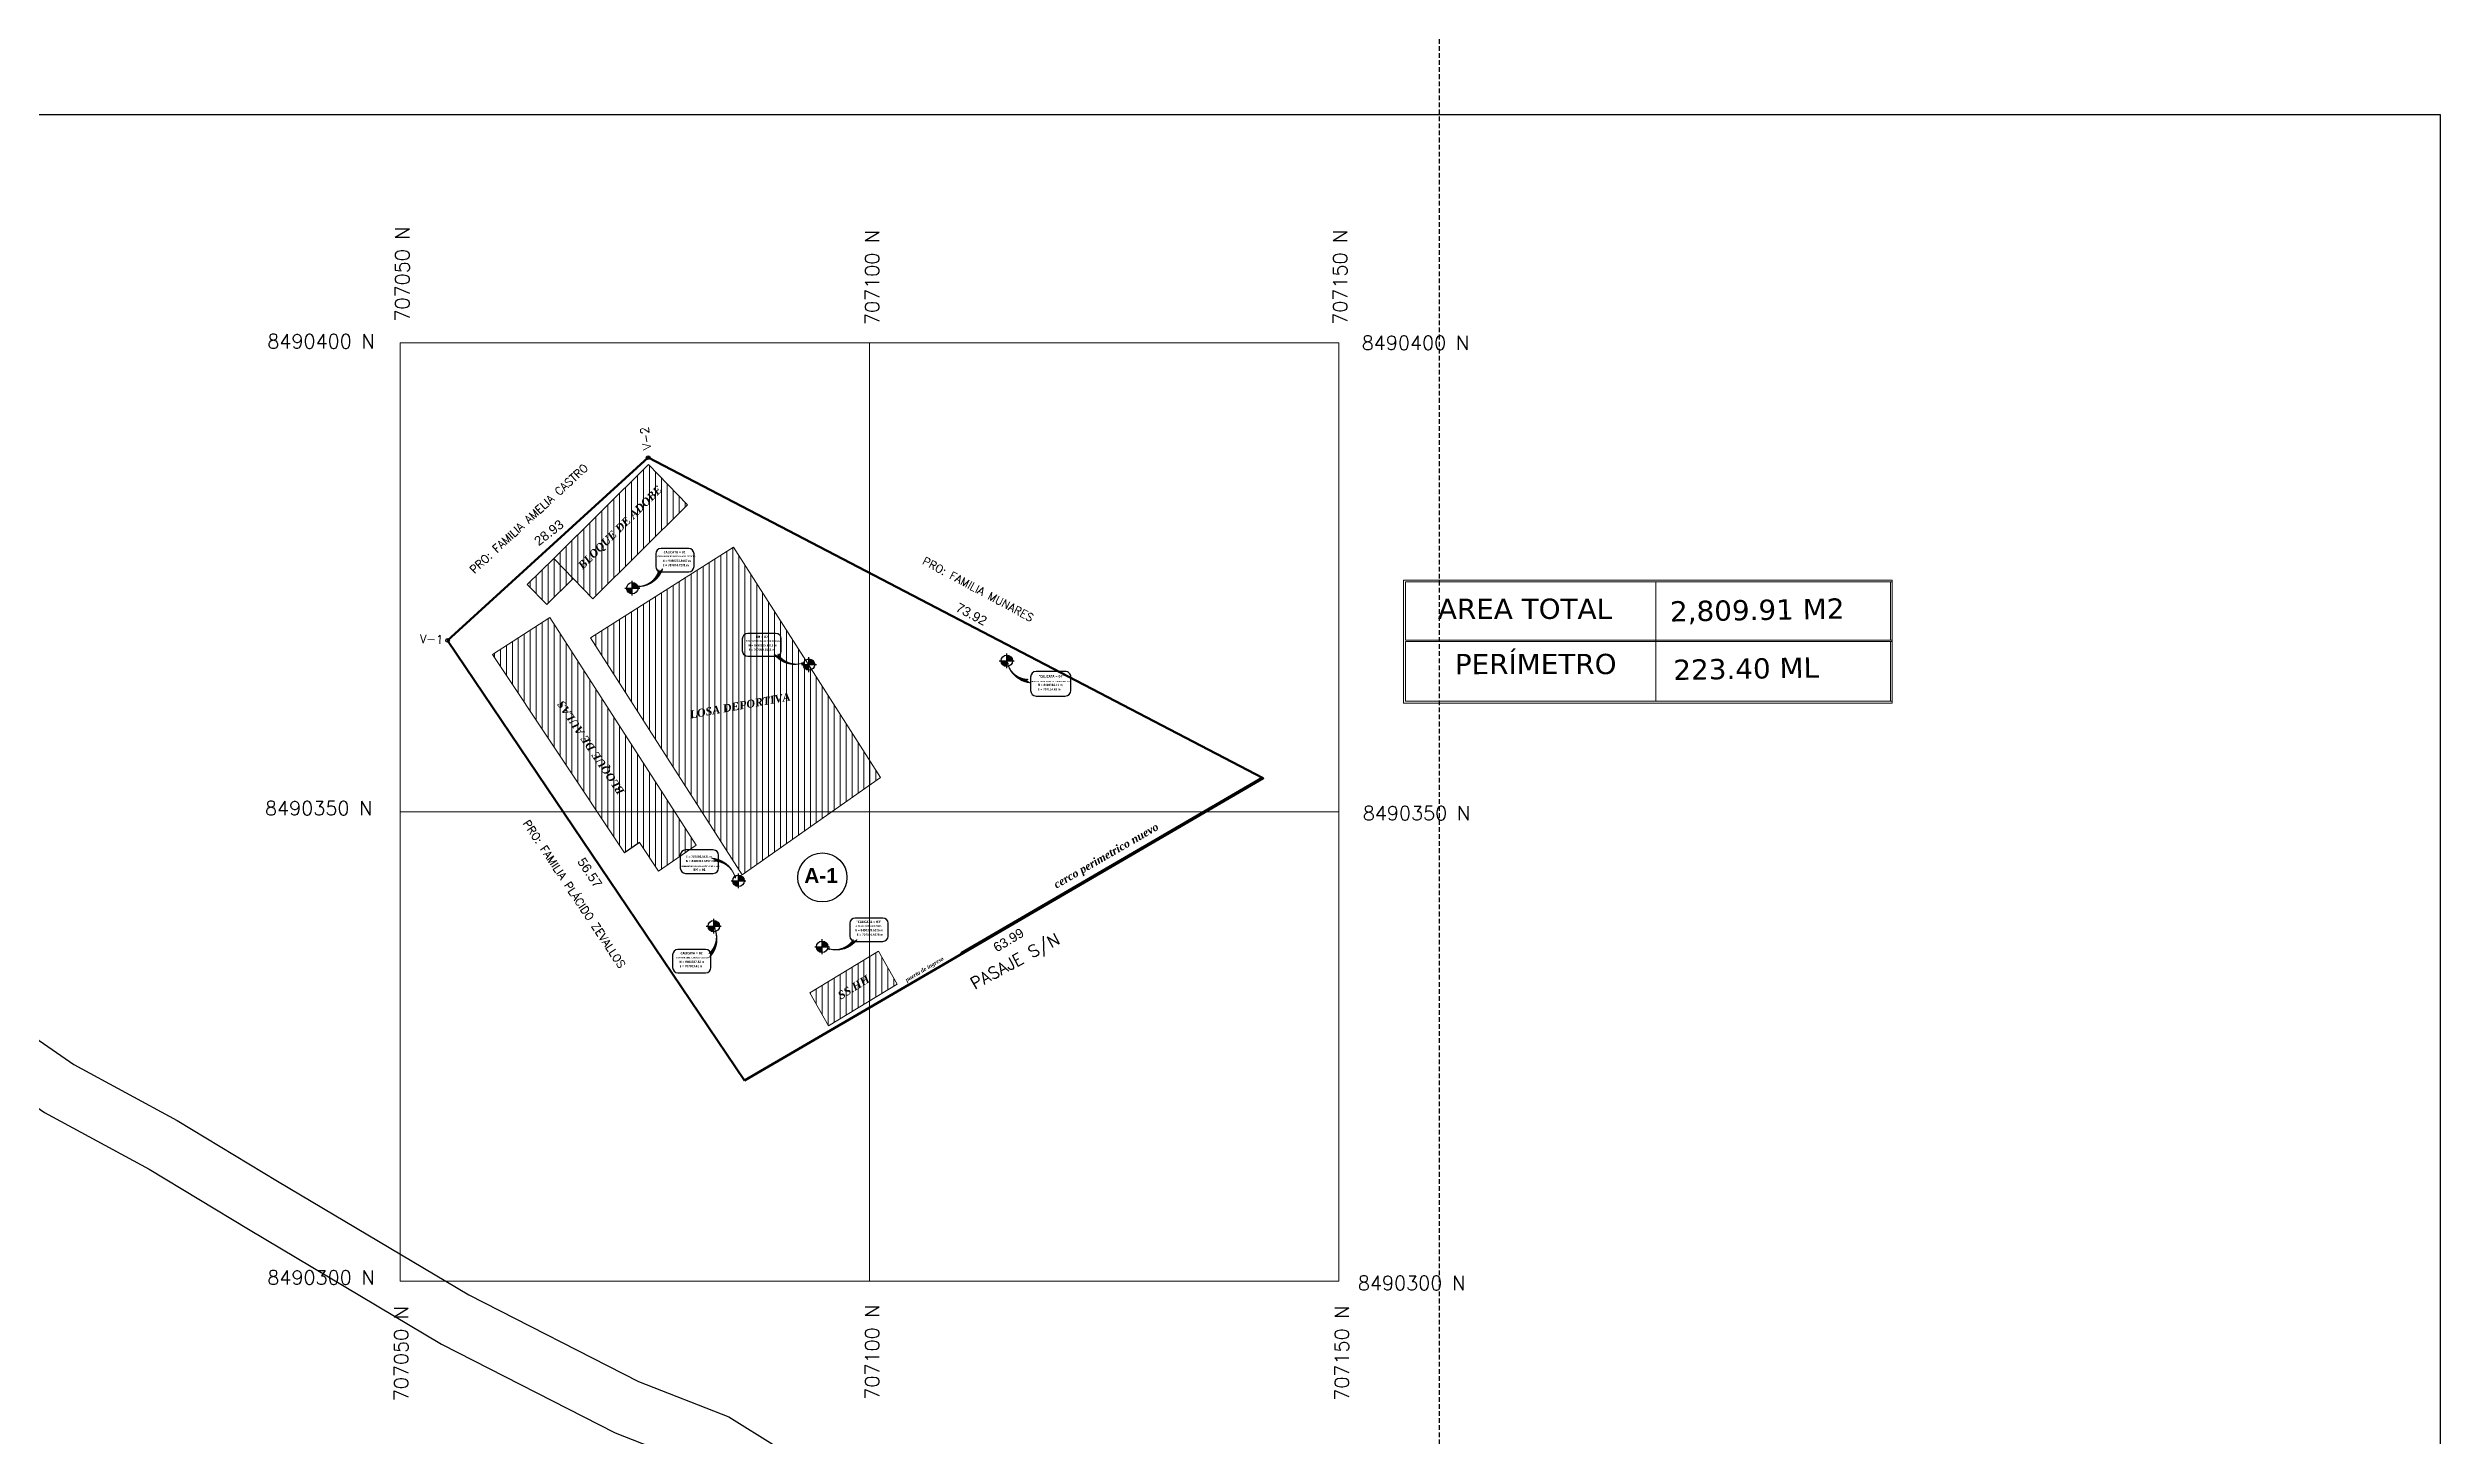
# Model space of a CAD drawing. Header units: metres. Extents: x 699753 to 708012, y 8489657 to 8490746.
# Drawn here: x 707208.4 to 707463.3, y 8490279.6 to 8490427.5 of the extents above; entities that cross this region are included whole.
import ezdxf
from ezdxf.enums import TextEntityAlignment as Align

# ---------------------------------------------------------------- set-up
doc = ezdxf.new("R2010")
doc.units = ezdxf.units.M
doc.linetypes.add('DASHED', pattern=[0.75, 0.5, -0.25])
for name, color, linetype, lineweight in [('1-blanco', 7, 'Continuous', 25), ('A-ACOTACION', 7, 'Continuous', 9), ('auxiliar', 1, 'Continuous', 9), ('BLOQUES', 7, 'Continuous', 60), ('detalles', 84, 'Continuous', 25), ('V-INTEREG', 5, 'Continuous', 5)]:
    doc.layers.add(name, color=color, linetype=linetype, lineweight=lineweight)
for name, color, linetype in [('C-ANNO-MATC-TEXT', 150, 'Continuous'), ('C-HYDR-CTCH-HDPT', 2, 'Continuous'), ('C-PROP-BRNG', 92, 'Continuous'), ('C-ROAD-PROF', 1, 'DASHED'), ('C-ROAD-TEXT', 11, 'Continuous'), ('C-SSWR-PIPE-PATT', 7, 'Continuous'), ('C-STRM-STRC', 170, 'Continuous'), ('CALLES', 7, 'Continuous')]:
    doc.layers.add(name, color=color, linetype=linetype)
doc.styles.add('COTAS', font='arial.ttf')
doc.styles.add('MtXpl_Palatino_Linot', font='')
doc.styles.add('MtXpl_Verdana', font='')
doc.styles.add('ROMANT', font='romant.shx')
doc.styles.get("Standard").update_dxf_attribs({"font": 'simplex.shx'})
doc.styles.get('MtXpl_Palatino_Linot').set_extended_font_data('Palatino Linotype', italic=True, bold=True)
doc.styles.get('MtXpl_Verdana').set_extended_font_data('Verdana', bold=True)
pattern_1 = [(90, (197.4239448278677, 188.3334505185485), (-0.6350000000000001, 0), [])]

# ---------------------------------------------------------------- blocks, each defined once
blk = doc.blocks.new('bm')
for p, q in [((-0.1299999999999954, 0), (0.1299999999999954, 0)), ((0, -0.1299999999999954), (0, 0.1299999999999954))]:
    blk.add_line(p, q)
at = {"const_width": 0.0999999999999544}
for points in [[(-0.0499999999999794, 0, 0.414213562373095), (-1.8e-15, -0.0499999999999776, 1)], [(0.0499999999999759, 0, 0.414213562373095), (-1.8e-15, 0.0499999999999776, 1)]]:
    blk.add_lwpolyline(points, format="xyb", dxfattribs=at)
blk.add_circle((0, 0), 0.1)

msp = doc.modelspace()

# ---------------------------------------------------------------- hatches: boundary and pattern name
at = {"layer": 'BLOQUES', "lineweight": 0}
h = msp.add_hatch(dxfattribs=at)
h.set_pattern_fill('ANSI31', color=256, scale=0.2, angle=45)
h.set_pattern_definition(pattern_1)
h.paths.add_polyline_path([(707276.5351034035, 8490378.76536357), (707266.4336263421, 8490368.74259262), (707262.2736288789, 8490373.047829328), (707272.3751059403, 8490383.070600279)])
h.paths.add_polyline_path([(707265.5488308156, 8490371.225735705), (707274.5012832746, 8490380.104540655), (707273.3018203306, 8490381.31395285), (707264.3493678715, 8490372.435147898)], flags=24)
h = msp.add_hatch(dxfattribs=at)
h.set_pattern_fill('ANSI31', color=256, scale=0.2, angle=45)
h.set_pattern_definition(pattern_1)
h.paths.add_polyline_path([(707266.17782928, 8490364.59498684), (707282.3459961009, 8490339.311009806), (707297.0887031085, 8490349.709969904), (707281.4350561961, 8490374.257434707)])
h.paths.add_polyline_path([(707276.6760611926, 8490355.69007372), (707287.9211581687, 8490357.738192376), (707287.6834458958, 8490359.043340176), (707276.4383489197, 8490356.995221518)], flags=24)
h.paths.add_polyline_path([(707270.4682050853, 8490348.297754906), (707263.5916434164, 8490358.540805435), (707262.177430711, 8490357.591388963), (707269.0539923798, 8490347.348338434)], flags=24)
h.paths.add_polyline_path([(707265.5488308156, 8490371.225735705), (707274.5012832746, 8490380.104540655), (707273.3018203306, 8490381.31395285), (707264.3493678715, 8490372.435147898)], flags=24)
h = msp.add_hatch(dxfattribs=at)
h.set_pattern_fill('ANSI31', color=256, scale=0.2, angle=45)
h.set_pattern_definition(pattern_1)
h.paths.add_polyline_path([(707264.3446995082, 8490370.904450785), (707261.5321781873, 8490368.139177851), (707259.4426497563, 8490370.26440867), (707262.273628878, 8490373.047829328)])
h = msp.add_hatch(dxfattribs=at)
h.set_pattern_fill('ANSI31', color=256, scale=0.2, angle=45)
h.set_pattern_definition(pattern_1)
h.paths.add_polyline_path([(707277.4413244813, 8490342.48217888), (707273.4164727009, 8490339.70394344), (707271.3878708902, 8490342.755832365), (707269.7895714506, 8490341.652573813), (707255.7301166034, 8490362.804036018), (707261.8479575585, 8490366.74776548)])
h.paths.add_polyline_path([(707276.6760611926, 8490355.69007372), (707287.9211581687, 8490357.738192376), (707287.6834458958, 8490359.043340176), (707276.4383489197, 8490356.995221518)], flags=24)
h.paths.add_polyline_path([(707270.4682050853, 8490348.297754906), (707263.5916434164, 8490358.540805435), (707262.177430711, 8490357.591388963), (707269.0539923798, 8490347.348338434)], flags=24)
h = msp.add_hatch(dxfattribs=at)
h.set_pattern_fill('ANSI31', color=256, scale=0.2, angle=45)
h.set_pattern_definition(pattern_1)
h.paths.add_polyline_path([(707298.849242032, 8490327.664800733), (707296.8559611994, 8490331.179091776), (707289.5679798233, 8490326.752898438), (707291.561260656, 8490323.238607395)])
h.paths.add_polyline_path([(707292.8141559222, 8490325.680095948), (707296.2723742464, 8490327.823620066), (707295.5739331864, 8490328.95043812), (707292.1157148622, 8490326.806913998)], flags=24)
at = {"layer": 'V-INTEREG', "lineweight": 0}
h = msp.add_hatch(dxfattribs=at)
h.set_pattern_fill('ANSI31', color=8, scale=0.02719116210937498, angle=-193.6889750120154, style=0)
h.set_pattern_definition([(211.3110249879845, (707272.0614381102, 8490366.265792692), (0.00176634985211357, -0.00290387623933071), [])])
edge = h.paths.add_edge_path()
edge.add_line((707273.872516511, 8490371.95808877), (707273.5791113671, 8490371.604350215))
edge.add_line((707273.5791113665, 8490371.604350215), (707273.4726796867, 8490371.833601648))
edge.add_arc((707271.2213203488, 8490372.365820512), 2.313412152875102, 273.12698591158806, 346.69951630922736, ccw=False)
edge.add_arc((707271.2510827156, 8490372.8107996), 2.756633981454743, 272.0047224712358, 341.981115036018)
h.paths.add_polyline_path([(707271.4037721625, 8490370.130298728), (707271.3475149239, 8490370.055852825), (707271.4265289074, 8490369.992058353), (707271.1512751542, 8490370.027912484)])
h = msp.add_hatch(dxfattribs=at)
h.set_pattern_fill('ANSI31', color=8, scale=0.02719116210937499, angle=-212.683187172237, style=0)
h.set_pattern_definition([(192.3168128277628, (707289.6235321324, 8490358.05728653), (0.0007250424148162859, -0.003320662962441155), [])])
edge = h.paths.add_edge_path()
edge.add_line((707285.7395571071, 8490362.850188922), (707286.1321189903, 8490362.611206261))
edge.add_line((707286.1321189908, 8490362.611206263), (707286.1581405515, 8490362.86261589))
edge.add_arc((707288.1136939788, 8490364.09861208), 2.313412152875103, 212.2946958509943, 285.8672262486335)
edge.add_arc((707287.9407236112, 8490364.50967587), 2.756633981454744, 217.0130971242036, 286.98948968898577, ccw=False)
h.paths.add_polyline_path([(707288.6687775758, 8490361.925428122), (707288.7462017947, 8490361.873345882), (707288.6922533625, 8490361.787308035), (707288.9408504117, 8490361.910797527)])
h = msp.add_hatch(dxfattribs=at)
h.set_pattern_fill('ANSI31', color=8, scale=0.02719116210937498, angle=-73.51655647217491, style=0)
h.set_pattern_definition([(331.4834435278249, (707315.2196764187, 8490367.646657715), (0.00162267572296992, 0.002986538550143819), [])])
edge = h.paths.add_edge_path()
edge.add_line((707313.0392376971, 8490359.791859338), (707312.629958202, 8490360.000923537))
edge.add_line((707312.6299582007, 8490360.000923537), (707312.830430128, 8490360.154855108))
edge.add_arc((707312.8580957954, 8490362.468101831), 2.313412152875102, 195.7422636452054, 269.3147940428447, ccw=False)
edge.add_arc((707313.2988326517, 8490362.536242943), 2.756633981454743, 194.6200002048532, 264.5963927696354)
h.paths.add_polyline_path([(707310.7163908337, 8490361.801808977), (707310.6314553875, 8490361.840448841), (707310.586457931, 8490361.749409437), (707310.5613301205, 8490362.025848836)])
h = msp.add_hatch(dxfattribs=at)
h.set_pattern_fill('ANSI31', color=8, scale=0.02719116210937499, angle=-156.3891901536517, style=0)
h.set_pattern_definition([(248.6108098463481, (707285.2280629805, 8490336.8332458), (0.003164795127592839, -0.001239580902472978), [])])
edge = h.paths.add_edge_path()
edge.add_line((707279.0855262863, 8490341.102261413), (707279.5021799917, 8490340.908309786))
edge.add_line((707279.502179992, 8490340.908309784), (707279.3074735181, 8490340.747147407))
edge.add_arc((707279.3644516232, 8490338.434437033), 2.313412152875103, 17.838776732781184, 91.41130713042048, ccw=False)
edge.add_arc((707278.9265025851, 8490338.350218104), 2.756633981454744, 16.71651329242898, 86.69290585721119)
h.paths.add_polyline_path([(707281.4803480558, 8490339.178633645), (707281.5666402072, 8490339.143126829), (707281.608277056, 8490339.235751431), (707281.6435010001, 8490338.960416324)])
h = msp.add_hatch(dxfattribs=at)
h.set_pattern_fill('ANSI31', color=8, scale=0.02719116210937498, angle=-113.9046167691254, style=0)
h.set_pattern_definition([(291.0953832308744, (707283.022504777, 8490335.103967948), (0.003171109934783626, 0.001223335928895936), [])])
edge = h.paths.add_edge_path()
edge.add_line((707278.8785062425, 8490330.53401702), (707279.0547780404, 8490330.958452879))
edge.add_line((707279.0547780397, 8490330.95845288), (707278.80234223, 8490330.945800427))
edge.add_arc((707277.2823759245, 8490332.68981253), 2.313412152875102, 311.0732662541058, 384.6457966517451)
edge.add_arc((707276.9025256105, 8490332.45613342), 2.756633981454743, 315.79166752731516, 385.76806009209736, ccw=False)
h.paths.add_polyline_path([(707279.345387432, 8490333.57005672), (707279.3850433652, 8490333.654522547), (707279.4783067286, 8490333.614336865), (707279.3183239114, 8490333.841175234)])
h = msp.add_hatch(dxfattribs=at)
h.set_pattern_fill('ANSI31', color=8, scale=0.02719116210937499, angle=-212.683187172237, style=0)
h.set_pattern_definition([(192.3168128277628, (707290.8331052165, 8490327.620692847), (0.0007250424148162859, -0.003320662962441155), [])])
edge = h.paths.add_edge_path()
edge.add_line((707294.598259669, 8490332.413595239), (707294.2056977858, 8490332.174612578))
edge.add_line((707294.2056977854, 8490332.17461258), (707294.1796762246, 8490332.426022207))
edge.add_arc((707292.2241227974, 8490333.662018396), 2.313412152875103, 254.1327737513665, 327.70530414900577, ccw=False)
edge.add_arc((707292.397093165, 8490334.073082186), 2.756633981454744, 253.0105103110142, 322.9869028757964)
h.paths.add_polyline_path([(707291.6690392003, 8490331.488834439), (707291.5916149814, 8490331.436752198), (707291.6455634136, 8490331.350714352), (707291.3969663645, 8490331.474203844)])

# ---------------------------------------------------------------- linework, layer by layer
msp.add_line((707271.3878708902, 8490342.755832365), (707269.7895714502, 8490341.652573813))
msp.add_circle((707290.8928287366, 8490339.041921386), 2.616451246475814)
at = {"layer": '1-blanco', "linetype": 'Continuous', "lineweight": 9}
for p, q in [((707352.8315120764, 8490357.635364978), (707352.8315120763, 8490370.73883159)), ((707352.8315120763, 8490370.73883159), (707404.8963272143, 8490370.73883159)), ((707353.0314550842, 8490364.326311847), (707353.0314550842, 8490370.538888585)), ((707353.0314550842, 8490370.538888585), (707404.8963272143, 8490370.538888585)), ((707379.6995832915, 8490370.538888585), (707379.6995832915, 8490357.820571113)), ((707404.6963842064, 8490370.538888585), (707404.6963842064, 8490364.326311847)), ((707404.8963272143, 8490370.73883159), (707404.8963272143, 8490357.635364978)), ((707404.8963272143, 8490364.326311847), (707353.0314550842, 8490364.326311847)), ((707353.0314550842, 8490357.820571113), (707353.0314550842, 8490364.179729851)), ((707353.0314550842, 8490364.179729851), (707404.8963272143, 8490364.179729851)), ((707404.6963842064, 8490364.179729851), (707404.6963842064, 8490357.820571113)), ((707404.8963272143, 8490357.635364976), (707352.8315120763, 8490357.635364976)), ((707404.8963272143, 8490357.820571113), (707353.0314550843, 8490357.820571113))]:
    msp.add_line(p, q, dxfattribs=at)
at = {"layer": 'A-ACOTACION', "lineweight": 30, "flags": 128}
msp.add_lwpolyline([(706943.0804968538, 8490420.351417856), (707463.280496853, 8490420.351417856), (707463.280496853, 8490037.851417856), (706943.0804968538, 8490037.851417856), (706943.0804968538, 8490420.351417856)], dxfattribs=at)
at = {"layer": 'BLOQUES', "lineweight": 0, "flags": 128}
for points in [[(707276.5351034035, 8490378.76536357), (707266.4336263421, 8490368.74259262), (707262.2736288789, 8490373.047829328), (707272.3751059403, 8490383.070600279)], [(707266.17782928, 8490364.59498684), (707282.3459961009, 8490339.311009806), (707297.0887031085, 8490349.709969904), (707281.4350561961, 8490374.257434707)], [(707264.3446995082, 8490370.904450785), (707261.5321781873, 8490368.139177851), (707259.4426497563, 8490370.26440867), (707262.273628878, 8490373.047829328)], [(707298.849242032, 8490327.664800733), (707296.8559611994, 8490331.179091776), (707289.5679798233, 8490326.752898438), (707291.561260656, 8490323.238607395)]]:
    msp.add_lwpolyline(points, close=True, dxfattribs=at)
msp.add_lwpolyline([(707277.4413244813, 8490342.48217888), (707273.4164727009, 8490339.70394344), (707271.3878708902, 8490342.755832365), (707269.7895714506, 8490341.652573813), (707255.7301166034, 8490362.804036018), (707261.8479575585, 8490366.74776548), (707277.4413244813, 8490342.48217888)], dxfattribs=at)
at = {"layer": 'BLOQUES', "lineweight": 35, "flags": 128}
msp.add_lwpolyline([(707305.6304918868, 8490331.002762526), (707337.71099968, 8490349.693355056), (707337.8682186945, 8490349.611351946), (707305.7061026298, 8490330.873213172)], close=True, dxfattribs=at)
at = {"layer": 'C-ANNO-MATC-TEXT', "lineweight": 9}
for p, q in [((707245.9087726374, 8490396.022213014), (707345.9087726374, 8490396.022213014)), ((707245.9087726375, 8490296.022213014), (707245.9087726375, 8490396.022213014)), ((707295.9087726374, 8490296.022213014), (707295.9087726374, 8490396.022213014)), ((707345.9087726374, 8490296.022213014), (707345.9087726374, 8490396.022213014)), ((707245.9087726375, 8490346.022213014), (707345.9087726374, 8490346.022213014)), ((707245.9087726375, 8490296.022213014), (707345.9087726375, 8490296.022213014))]:
    msp.add_line(p, q, dxfattribs=at)
at = {"layer": 'C-HYDR-CTCH-HDPT', "flags": 128}
for points in [[(707180.0001788957, 8490336.275683274), (707190.3205302041, 8490331.773791824), (707201.8656948481, 8490325.51378314), (707211.1341857692, 8490319.102413207), (707222.1408631372, 8490313.141701618), (707232.8421300374, 8490306.679699546), (707253.2039002404, 8490294.539834293), (707271.2824480082, 8490285.324864894), (707280.9316964842, 8490281.538180754), (707295.9548585267, 8490272.168719584), (707306.3649040937, 8490265.576856097), (707325.9205804437, 8490251.189591864), (707335.6994599596, 8490243.148240054), (707355.323037557, 8490229.075302148)], [(707180.0001788958, 8490330.299522124), (707187.5277926505, 8490326.462816125), (707198.719821957, 8490320.394284165), (707207.9895848369, 8490313.982034368), (707219.1598448611, 8490307.932733916), (707229.7550491686, 8490301.534778157), (707250.3020397327, 8490289.284482906), (707268.8182932084, 8490279.84640683), (707278.2254474114, 8490276.154728489), (707292.7623099957, 8490267.088556591), (707302.9780063783, 8490260.619759165), (707322.2346336346, 8490246.452507691), (707332.0416953742, 8490238.387981122), (707351.8263853025, 8490224.199502418)]]:
    msp.add_lwpolyline(points, dxfattribs=at)
at = {"layer": 'C-ROAD-PROF', "lineweight": 30}
msp.add_lwpolyline([(706717.649782453, 8490744.896374749), (707356.6101685805, 8490744.896374749), (707356.6101685805, 8490036.712783117), (706717.649782453, 8490036.712783117)], close=True, dxfattribs=at)
at = {"layer": 'C-ROAD-TEXT', "color": 4, "linetype": 'Continuous', "lineweight": -3}
for points, elevation in [([(707273.1357932081, 8490373.538813658), (707273.135793208, 8490372.180885931, 0.4142135622399479), (707273.7022410288, 8490371.614438113), (707276.6537232951, 8490371.614438113, 0.4142135619266923), (707277.2201711158, 8490372.180885937), (707277.2201711156, 8490373.538813656, 0.4142135622399477), (707276.6537232952, 8490374.105261477), (707273.7022410289, 8490374.105261477, 0.4142135619266921)], -3505.372), ([(707286.4771685313, 8490364.519956091), (707286.4771685314, 8490363.162028367, -0.4142135622399479), (707285.9107207106, 8490362.595580546), (707282.9592384443, 8490362.595580546, -0.4142135619266923), (707282.3927906236, 8490363.16202837), (707282.3927906238, 8490364.51995609, -0.4142135622399477), (707282.9592384442, 8490365.086403912), (707285.9107207105, 8490365.086403912, -0.4142135619266921)], -507.0899999999997), ([(707313.0778304789, 8490360.397525989), (707313.0778304788, 8490358.971701877, 0.4142135622399479), (707313.6726006906, 8490358.376931667), (707316.7716570701, 8490358.376931667, 0.4142135619266923), (707317.3664272819, 8490358.971701883), (707317.3664272818, 8490360.397525985, 0.4142135622399477), (707316.7716570704, 8490360.992296198), (707313.6726006907, 8490360.992296198, 0.4142135619266921)], -177.8795954852337), ([(707279.837511702, 8490340.044096647), (707279.8375117021, 8490341.402024372, 0.4142135622399479), (707279.2710638813, 8490341.968472192), (707276.3195816152, 8490341.968472192, 0.4142135619266923), (707275.7531337944, 8490341.402024368), (707275.7531337946, 8490340.04409665, 0.4142135622399477), (707276.319581615, 8490339.477648828), (707279.2710638812, 8490339.477648828, 0.4142135619266921)], -507.0509999999999), ([(707293.8136434844, 8490334.151710242), (707293.8136434841, 8490332.793782517, 0.4142135622399479), (707294.3800913049, 8490332.227334697), (707297.3315735711, 8490332.227334697, 0.4142135619266923), (707297.8980213918, 8490332.793782521), (707297.8980213917, 8490334.151710242, 0.4142135622399477), (707297.3315735713, 8490334.718158063), (707294.3800913051, 8490334.718158063, 0.4142135619266921)], -520.508854992968)]:
    msp.add_lwpolyline(points, format="xyb", close=True, dxfattribs=dict(at, elevation=elevation))
msp.add_lwpolyline([(707274.9345008853, 8490330.798513064), (707274.9345008852, 8490329.44058534, 0.4142135622399479), (707275.500948706, 8490328.87413752), (707278.4524309721, 8490328.87413752, 0.4142135619266923), (707279.0188787929, 8490329.440585345), (707279.0188787928, 8490330.798513062, 0.4142135622399477), (707278.4524309722, 8490331.364960885), (707275.5009487061, 8490331.364960885, 0.4142135619266921)], format="xyb", close=True, dxfattribs=at)
at = {"layer": 'C-SSWR-PIPE-PATT'}
for centre in [(707272.3281576387, 8490383.796076575), (707250.9591005747, 8490364.300725715), (707250.9591005747, 8490364.300725715)]:
    msp.add_circle(centre, 0.1964346208808201, dxfattribs=at)
at = {"layer": 'C-STRM-STRC', "lineweight": 50, "flags": 128}
msp.add_lwpolyline([(707282.580764458, 8490317.400038905), (707250.9591005747, 8490364.300725715), (707272.3281576387, 8490383.796076575), (707337.8682186939, 8490349.611351946), (707282.580764462, 8490317.400038902)], dxfattribs=at)

# ---------------------------------------------------------------- block references
at = {"layer": 'detalles', "linetype": 'Continuous', "xscale": 6.096, "yscale": 6.096, "zscale": 6.096}
for p in [(707270.6367283873, 8490369.869062476), (707289.464121846, 8490361.727459319, 2998.282), (707310.5380198355, 8490362.127765296), (707281.9507203191, 8490338.682088463, 2998.321), (707279.3158191706, 8490333.843089757), (707290.8663644905, 8490331.654999629)]:
    msp.add_blockref('bm', p, dxfattribs=at)

# ---------------------------------------------------------------- texts
at = {"attachment_point": 5, "style": 'COTAS'}
for s, insert, char_height, rotation in [('28.93', (707261.7529958013, 8490375.78984555), 0.9999999999999999, 37.70112793849443), ('73.92', (707306.7804262175, 8490367.095533015), 0.9999999999999998, 331.75936050168065), ('56.57', (707266.1065740848, 8490339.541595623), 0.9999999999999998, 303.58729015049056), ('63.99', (707310.7347901524, 8490332.363714527), 0.9999999999999999, 31.074811533382668)]:
    msp.add_mtext(s, dxfattribs=dict(at, insert=insert, char_height=char_height, rotation=rotation))
at = {"layer": '1-blanco', "linetype": 'Continuous', "lineweight": 9, "char_height": 2.161413477626579, "attachment_point": 1}
for s, insert, width, rotation in [('{\\fVerdana|b0|i0|c0|p34;AREA TOTAL}', (707356.4767571129, 8490368.761624778), 19.29716616220524, 0.00012558579224553062), ('{\\fVerdana|b0|i0|c0|p34;2,809.91 M2}', (707381.1917282883, 8490368.47429913), 38.40369131151309, 1.000000000000001), ('{\\fVerdana|b0|i0|c0|p34;PERÍMETRO}', (707358.2866879811, 8490362.869068667), 5.652462815210337, 0.029713902582189446), ('{\\fVerdana|b0|i0|c0|p34;223.40 ML}', (707381.5490429807, 8490362.243751835), 20.84952588652353, 1.000000000000001)]:
    msp.add_mtext(s, dxfattribs=dict(at, insert=insert, width=width, rotation=rotation))
at = {"layer": '1-blanco', "linetype": 'Continuous', "lineweight": 9, "insert": (707290.7525810743, 8490338.446349818), "char_height": 1.592524799999998, "attachment_point": 8, "rotation": 0.014456127692610614}
msp.add_mtext('{\\fArial|b1|i0|c0|p34;A-1}', dxfattribs=at)
at = {"layer": 'auxiliar', "char_height": 0.9000000000000001, "attachment_point": 5}
for s, insert, rotation in [('\\A1;V-2', (707272.0662114248, 8490385.84082325), 97.68050996239508), ('\\A1;V-1', (707249.2489008808, 8490364.437694866), 357.7153293127277)]:
    msp.add_mtext(s, dxfattribs=dict(at, insert=insert, rotation=rotation))
at = {"layer": 'BLOQUES', "lineweight": 25, "char_height": 1.5, "attachment_point": 5, "rotation": 90}
for s, insert in [('707050 N', (707246.1328943528, 8490403.372624252)), ('707100 N', (707296.1962332248, 8490403.001158467)), ('707150 N', (707346.0721945998, 8490403.028198197)), ('707050 N', (707246.0046386853, 8490288.292476287)), ('707100 N', (707296.1920161833, 8490288.456227768)), ('707150 N', (707346.2553550553, 8490288.345610682))]:
    msp.add_mtext(s, dxfattribs=dict(at, insert=insert))
at = {"layer": 'BLOQUES', "lineweight": 25, "char_height": 1.5, "attachment_point": 5}
for s, insert in [('8490400 N', (707237.4682227921, 8490396.188102778)), ('8490400 N', (707354.0864572775, 8490396.014226459)), ('8490350 N', (707237.2205162008, 8490346.41995115)), ('8490350 N', (707354.1973003041, 8490345.887631351)), ('8490300 N', (707237.4659543313, 8490296.389224183)), ('8490300 N', (707353.6747546064, 8490295.81142847))]:
    msp.add_mtext(s, dxfattribs=dict(at, insert=insert))
at = {"layer": 'C-PROP-BRNG', "color": 42, "style": 'MtXpl_Palatino_Linot'}
for s, rotation, p in [('BLOQUE DE ADOBE', 44.76335559612665, (707265.3551052058, 8490371.824219372)), ('LOSA DEPORTIVA', 10.32238204329232, (707276.8492525138, 8490355.973102348)), ('BLOQUE DE AULAS', 123.8750114312902, (707269.8439018917, 8490348.220567884)), ('SS.HH', 31.79207590052937, (707292.8720054183, 8490326.006161088))]:
    msp.add_text(s, height=0.84375, rotation=rotation, dxfattribs=at).set_placement(p)
at = {"layer": 'C-PROP-BRNG', "color": 0, "style": 'MtXpl_Palatino_Linot'}
for s, height, rotation, p in [('cerco perimetrico nuevo', 0.84375, 30.06997732905705, (707315.8462485317, 8490337.847431336)), ('puerta de ingreso', 0.421875, 30.84431248891635, (707299.8966708793, 8490327.905338313, -1497.5))]:
    msp.add_text(s, height=height, rotation=rotation, dxfattribs=at).set_placement(p)
at = {"layer": 'C-ROAD-TEXT', "color": 6, "style": 'MtXpl_Verdana', "width": 0.75}
for s, height, p in [('CALICATA = 01', 0.2578125, (707273.9816815989, 8490373.58146298, -3568.753375)), ('ENTRE EL BLOQUE DE ADOBE Y LA LOSA  DEPORTIVA', 0.1309132812288613, (707273.1570834974, 8490373.203797568, -3438.277725035158)), ('N = 9490373.8467 m', 0.234375, (707273.8795897453, 8490372.677076101, -3505.372)), ('E = 707074.7281 m', 0.234375, (707273.8831489619, 8490372.20984942, -3505.372)), ('"INICIO DEL TALUD DETRAS DEL CERCO PERIMETRICO"', 0.1309132812288613, (707313.1041347412, 8490359.862193603, -26.83770998593673)), ('N = 8490366.11 m', 0.234375, (707313.8479312784, 8490359.444422903, -26.83770998593673)), ('E = 707114.63 m', 0.234375, (707313.8514904949, 8490358.97719622, -26.83770998593673)), ('"CALICATA = 04"', 0.2578125, (707313.950023132, 8490360.34880978, -90.21908498593689)), ('N = 8490335.6326 m', 0.234375, (707294.3640056916, 8490333.296417873, -520.508854992968)), ('AL PIE DEL MONTÍCULO DE TIERRA ', 0.1309132812288613, (707294.4377465907, 8490333.791586053, -453.4145800281261)), ('"CALICATA = 03"', 0.2578125, (707294.5324207125, 8490334.188743643, -583.8902299929681)), ('E = 707094.9578 m', 0.234375, (707294.5674483711, 8490332.829191193, -520.508854992968)), ('EN LA PARTE LIBRE AL COSTADO DE LA LOSA ', 0.1309132812288613, (707275.281227809, 8490330.418625835, 67.09427496484182)), ('CALICATA = 02', 0.2578125, (707275.7803892761, 8490330.841162385, -63.38137500000016)), ('N = 8490337.82 m', 0.234375, (707275.6782974225, 8490329.93677551)), ('E = 707083.41 m', 0.234375, (707275.681856639, 8490329.469548827))]:
    msp.add_text(s, height=height, dxfattribs=at).set_placement(p)
at = {"layer": 'C-ROAD-TEXT', "color": 3, "style": 'MtXpl_Verdana', "width": 0.75}
for s, height, p in [('MONUMENTADO PARALELO AL EJE DE LA LOSA', 0.1309132812288613, (707282.750250182, 8490364.178615827, -439.9957250351576)), ('N = 8490365.6915 m', 0.234375, (707283.0274191513, 8490363.664663723, -507.0899999999997)), ('BM = 02', 0.2578125, (707283.7765275099, 8490364.566525016, -570.4713749999997)), ('E = 707093.5555 m', 0.234375, (707283.0354097954, 8490363.19743704, -507.0899999999997)), ('N = 8490342.6597 m', 0.234375, (707276.3530120369, 8490340.675363384, -507.0509999999999)), ('E = 707086.0421 m', 0.234375, (707276.361002681, 8490341.142590066, -507.0509999999999)), ('MONUMENTADO PARALELO AL VÉRTICE DE LA LOSA', 0.1309132812288613, (707275.8354805807, 8490340.153012045, -439.9567250351579)), ('BM = 01', 0.2578125, (707277.1368706806, 8490339.739715222, -570.432375))]:
    msp.add_text(s, height=height, dxfattribs=at).set_placement(p)
at = {"layer": 'CALLES', "style": 'ROMANT'}
for s, height, rotation, p in [('PRO: FAMILIA AMELIA CASTRO', 0.85, 42.59427267549069, (707259.6206670012, 8490377.286591712)), ('PRO: FAMILIA MUNARES', 0.85, 331.81548195431, (707307.4830095265, 8490369.7528608)), ('PRO: FAMILIA PLÁCIDO ZEVALLOS', 0.8499999999999999, 303.595642550623, (707264.5762732155, 8490337.356702607, 3004)), ('PASAJE S/N', 1.275, 28.66980214772587, (707311.4468152219, 8490330.042469727))]:
    msp.add_text(s, height=height, rotation=rotation, dxfattribs=at).set_placement(p, align=Align.MIDDLE)

doc.saveas('drawing.dxf')
